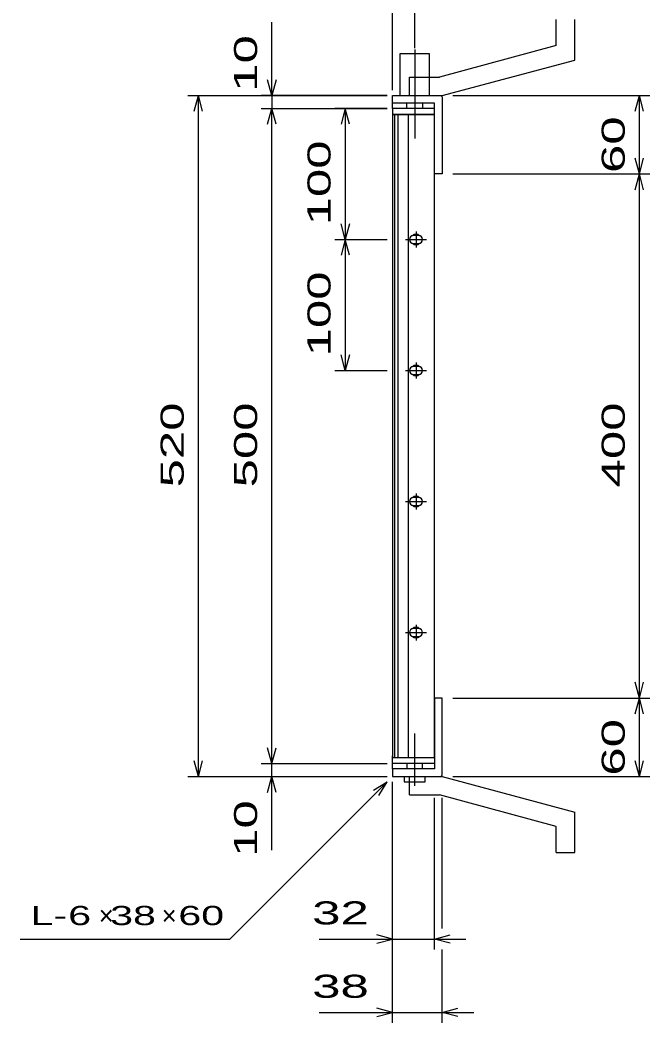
# Model space of a CAD drawing. Units: millimetres, scale not verified. Extents: x -1456 to 1385, y -1026 to 843.
# Drawn here: x -511 to -31, y -321 to 444 of the extents above; entities that cross this region are included whole.
import ezdxf
from ezdxf.enums import TextEntityAlignment as Align

# ---------------------------------------------------------------- set-up
doc = ezdxf.new("R2010")
doc.units = ezdxf.units.MM
doc.header["$LTSCALE"] = 8
doc.linetypes.add('LONG_DASHED_DOTTED', pattern=[15.25, 12, -1.5, 0.25, -1.5])
doc.layers.add('50', color=3, linetype='Continuous', lineweight=25)
doc.styles.add('ベクトル', font='')
doc.styles.get('ベクトル').set_extended_font_data('ベクトル')

msp = doc.modelspace()

# ---------------------------------------------------------------- linework, layer by layer
at = {"layer": '50', "color": 4}
for p, q in [((-227.3, 390.8), (-227.3, 478.8)), ((-210.3, 422.8), (-210.3, 478.8)), ((-319.3, 386.8), (-319.3, 442.8)), ((-319.3, 386.8), (-322.5, 398.8)), ((-316.1, 398.8), (-319.3, 386.8)), ((-383.3, 386.8), (-231.3, 386.8)), ((-378.5, 374.8), (-375.3, 386.8)), ((-372.1, 374.8), (-375.3, 386.8)), ((-375.3, -133.2), (-375.3, 386.8)), ((-231.3, 386.8), (-327.3, 386.8)), ((-319.3, 386.8), (-319.3, 376.8)), ((-181.3, 386.8), (-30.9, 386.8)), ((-42.1, 374.8), (-38.9, 386.8)), ((-35.7, 374.8), (-38.9, 386.8)), ((-38.9, 326.8), (-38.9, 386.8)), ((-327.3, 376.8), (-231.3, 376.8)), ((-322.5, 364.8), (-319.3, 376.8)), ((-316.1, 364.8), (-319.3, 376.8)), ((-319.3, -123.2), (-319.3, 376.8)), ((-231.3, 376.8), (-271.3, 376.8)), ((-263.3, 376.8), (-266.5, 364.8)), ((-260.1, 364.8), (-263.3, 376.8)), ((-263.3, 376.8), (-263.3, 276.8)), ((-38.9, 326.8), (-42.1, 338.8)), ((-38.9, 326.8), (-35.7, 338.8)), ((-181.3, 326.8), (-30.9, 326.8)), ((-42.1, 314.8), (-38.9, 326.8)), ((-35.7, 314.8), (-38.9, 326.8)), ((-38.9, -73.2), (-38.9, 326.8)), ((-263.3, 276.8), (-266.5, 288.8)), ((-260.1, 288.8), (-263.3, 276.8)), ((-271.3, 276.8), (-231.3, 276.8)), ((-263.3, 276.8), (-266.5, 264.8)), ((-260.1, 264.8), (-263.3, 276.8)), ((-263.3, 276.8), (-263.3, 176.8)), ((-263.3, 176.8), (-266.5, 188.8)), ((-260.1, 188.8), (-263.3, 176.8)), ((-271.3, 176.8), (-231.3, 176.8)), ((-38.9, -73.2), (-42.1, -61.2)), ((-38.9, -73.2), (-35.7, -61.2)), ((-181.3, -73.2), (-30.9, -73.2)), ((-42.1, -85.2), (-38.9, -73.2)), ((-35.7, -85.2), (-38.9, -73.2)), ((-38.9, -133.2), (-38.9, -73.2)), ((-319.3, -123.2), (-322.5, -111.2)), ((-319.3, -123.2), (-316.1, -111.2)), ((-375.3, -133.2), (-378.5, -121.2)), ((-375.3, -133.2), (-372.1, -121.2)), ((-38.9, -133.2), (-42.1, -121.2)), ((-38.9, -133.2), (-35.7, -121.2)), ((-327.3, -123.2), (-231.3, -123.2)), ((-319.3, -133.2), (-319.3, -123.2)), ((-383.3, -133.2), (-231.3, -133.2)), ((-351.3, -257.2), (-231.3, -137.2)), ((-327.3, -133.2), (-231.3, -133.2)), ((-322.5, -145.2), (-319.3, -133.2)), ((-316.1, -145.2), (-319.3, -133.2)), ((-319.3, -189.2), (-319.3, -133.2)), ((-241.7, -143.6), (-231.3, -137.2)), ((-237.7, -147.6), (-231.3, -137.2)), ((-227.3, -265.2), (-227.3, -137.2)), ((-227.3, -321.2), (-227.3, -137.2)), ((-181.3, -133.2), (-30.9, -133.2)), ((-195.3, -265.2), (-195.3, -149.4)), ((-189.3, -249.2), (-189.3, -149.4)), ((-511.3, -257.2), (-351.3, -257.2)), ((-283.3, -257.2), (-227.3, -257.2)), ((-227.3, -257.2), (-239.3, -254)), ((-239.3, -260.4), (-227.3, -257.2)), ((-227.3, -257.2), (-195.3, -257.2)), ((-195.3, -257.2), (-183.3, -254)), ((-183.3, -260.4), (-195.3, -257.2)), ((-195.3, -257.2), (-171.3, -257.2)), ((-189.3, -321.2), (-189.3, -265.2)), ((-283.3, -313.2), (-227.3, -313.2)), ((-227.3, -313.2), (-239.3, -310)), ((-239.3, -316.4), (-227.3, -313.2)), ((-227.3, -313.2), (-189.3, -313.2)), ((-189.3, -313.2), (-177.3, -310)), ((-177.3, -316.4), (-189.3, -313.2)), ((-189.3, -313.2), (-165.3, -313.2))]:
    msp.add_line(p, q, dxfattribs=at)
at = {"layer": '50', "color": 6}
for p, q in [((-102.3, 424.8), (-102.3, 444.8)), ((-88.3, 413.8), (-88.3, 444.8)), ((-102.3, 424.8), (-191.3, 400.8)), ((-221.3, 386.8), (-221.3, 418.8)), ((-221.3, 418.8), (-199.3, 418.8)), ((-199.3, 418.8), (-199.3, 386.8)), ((-189.3, 386.8), (-88.3, 413.8)), ((-214.3, 400.8), (-191.3, 400.8)), ((-214.3, 386.8), (-214.3, 400.8)), ((-227.3, 376.8), (-227.3, 386.8)), ((-227.3, 380.8), (-227.3, 386.8)), ((-227.3, 386.8), (-190.3, 386.8)), ((-214.3, 386.8), (-189.3, 386.8)), ((-190.3, 386.8), (-189.3, 385.8)), ((-189.3, 385.8), (-189.3, 326.8)), ((-195.3, 380.8), (-227.3, 380.8)), ((-216.3, 376.8), (-216.3, 380.8)), ((-204.3, 380.8), (-204.3, 376.8)), ((-195.3, 326.8), (-195.3, 380.8)), ((-189.3, 326.8), (-195.3, 326.8)), ((-189.3, -73.2), (-195.3, -73.2)), ((-195.3, -73.2), (-195.3, -127.2)), ((-189.3, -132.2), (-189.3, -73.2)), ((-227.3, -127.2), (-227.3, -117.2)), ((-227.3, -127.2), (-227.3, -133.2)), ((-195.3, -127.2), (-227.3, -127.2)), ((-216.3, -123.2), (-216.3, -127.2)), ((-204.3, -127.2), (-204.3, -123.2)), ((-227.3, -133.2), (-190.3, -133.2)), ((-218.3, -133.2), (-218.3, -137.2)), ((-218.3, -137.2), (-202.3, -137.2)), ((-214.3, -133.2), (-189.3, -133.2)), ((-214.3, -147.2), (-214.3, -133.2)), ((-202.3, -137.2), (-202.3, -133.2)), ((-190.3, -133.2), (-189.3, -132.2)), ((-189.3, -133.2), (-88.3, -160.2)), ((-214.3, -147.2), (-191.3, -147.2)), ((-102.3, -171.2), (-191.3, -147.2)), ((-88.3, -191.2), (-88.3, -160.2)), ((-102.3, -191.2), (-102.3, -171.2)), ((-102.3, -191.2), (-88.3, -191.2))]:
    msp.add_line(p, q, dxfattribs=at)
at = {"layer": '50', "color": 6, "linetype": 'LONG_DASHED_DOTTED'}
for p, q in [((-210.3, 421.8), (-210.3, 353.8)), ((-210.3, -140.2), (-210.3, -100.2))]:
    msp.add_line(p, q, dxfattribs=at)
at = {"layer": '50'}
for p, q in [((-195.3, 376.8), (-227.3, 376.8)), ((-227.3, 376.8), (-227.3, 372.3)), ((-195.3, 372.3), (-195.3, 376.8)), ((-227.3, 372.3), (-195.3, 372.3)), ((-227.3, 372.3), (-227.3, -118.7)), ((-195.3, 372.3), (-227.3, 372.3)), ((-225.8, 372.3), (-225.8, -118.7)), ((-222.8, -118.7), (-222.8, 372.3)), ((-215.3, 372.3), (-215.3, -118.7)), ((-195.3, -118.7), (-195.3, 372.3)), ((-217.3, 276.8), (-201.3, 276.8)), ((-207.3, 279.8), (-211.3, 279.8)), ((-209.3, 282.8), (-209.3, 270.8)), ((-211.3, 273.8), (-207.3, 273.8)), ((-217.3, 176.8), (-201.3, 176.8)), ((-207.3, 179.8), (-211.3, 179.8)), ((-209.3, 182.8), (-209.3, 170.8)), ((-211.3, 173.8), (-207.3, 173.8)), ((-217.3, 76.8), (-201.3, 76.8)), ((-207.3, 79.8), (-211.3, 79.8)), ((-209.3, 82.8), (-209.3, 70.8)), ((-211.3, 73.8), (-207.3, 73.8)), ((-207.3, -20.2), (-211.3, -20.2)), ((-209.3, -17.2), (-209.3, -29.2)), ((-217.3, -23.2), (-201.3, -23.2)), ((-211.3, -26.2), (-207.3, -26.2)), ((-227.3, -118.7), (-195.3, -118.7)), ((-227.3, -123.2), (-227.3, -118.7)), ((-227.3, -118.7), (-195.3, -118.7)), ((-195.3, -118.7), (-195.3, -123.2)), ((-195.3, -123.2), (-227.3, -123.2))]:
    msp.add_line(p, q, dxfattribs=at)
for centre, radius, start, end in [((-211.3, 276.8), 3, 90, 270), ((-209.3, 276.8), 4, 46.6, 133.4), ((-207.3, 276.8), 3, 270, 90), ((-209.3, 276.8), 4, 226.6, 313.4), ((-211.3, 176.8), 3, 90, 270), ((-209.3, 176.8), 4, 46.6, 133.4), ((-207.3, 176.8), 3, 270, 90), ((-209.3, 176.8), 4, 226.6, 313.4), ((-211.3, 76.8), 3, 90, 270), ((-209.3, 76.8), 4, 46.6, 133.4), ((-207.3, 76.8), 3, 270, 90), ((-209.3, 76.8), 4, 226.6, 313.4), ((-211.3, -23.2), 3, 90, 270), ((-209.3, -23.2), 4, 46.6, 133.4), ((-207.3, -23.2), 3, 270, 90), ((-209.3, -23.2), 4, 226.6, 313.4)]:
    msp.add_arc(centre, radius, start, end, dxfattribs=at)

# ---------------------------------------------------------------- texts
at = {"layer": '50', "color": 2, "style": 'ベクトル', "width": 1.65}
for s, p in [(' 10 ', (-339.3, 378.8)), (' 60 ', (-58.9, 316.8)), (' 100 ', (-283.3, 276.8)), (' 100 ', (-283.3, 176.8)), (' 520 ', (-395.3, 76.8)), (' 500 ', (-339.3, 76.8)), (' 400 ', (-58.9, 76.8)), (' 60 ', (-58.9, -143.2)), (' 10 ', (-339.3, -205.2))]:
    msp.add_text(s, height=17.6, rotation=90, dxfattribs=at).set_placement(p, align=Align.MIDDLE_LEFT)
at = {"layer": '50', "color": 2, "style": 'ベクトル'}
for s, height, width, p in [(' 32 ', 17.6, 1.65, (-299.3, -237.2)), ('L-', 14.66, 1.6, (-503.3, -239.2)), (' 6 ', 14.66, 1.6, (-483.3, -239.2)), (' 38 ', 14.66, 1.6, (-451.3, -239.2)), (' 60 ', 14.66, 1.6, (-399.3, -239.2)), (' 38 ', 17.6, 1.65, (-299.3, -293.2))]:
    msp.add_text(s, height=height, dxfattribs=dict(at, width=width)).set_placement(p, align=Align.MIDDLE_LEFT)
for p in [(-451.3, -239.2), (-403.3, -239.2)]:
    msp.add_text('×', height=14.66, dxfattribs=at).set_placement(p, align=Align.MIDDLE_LEFT)

doc.saveas('drawing.dxf')
